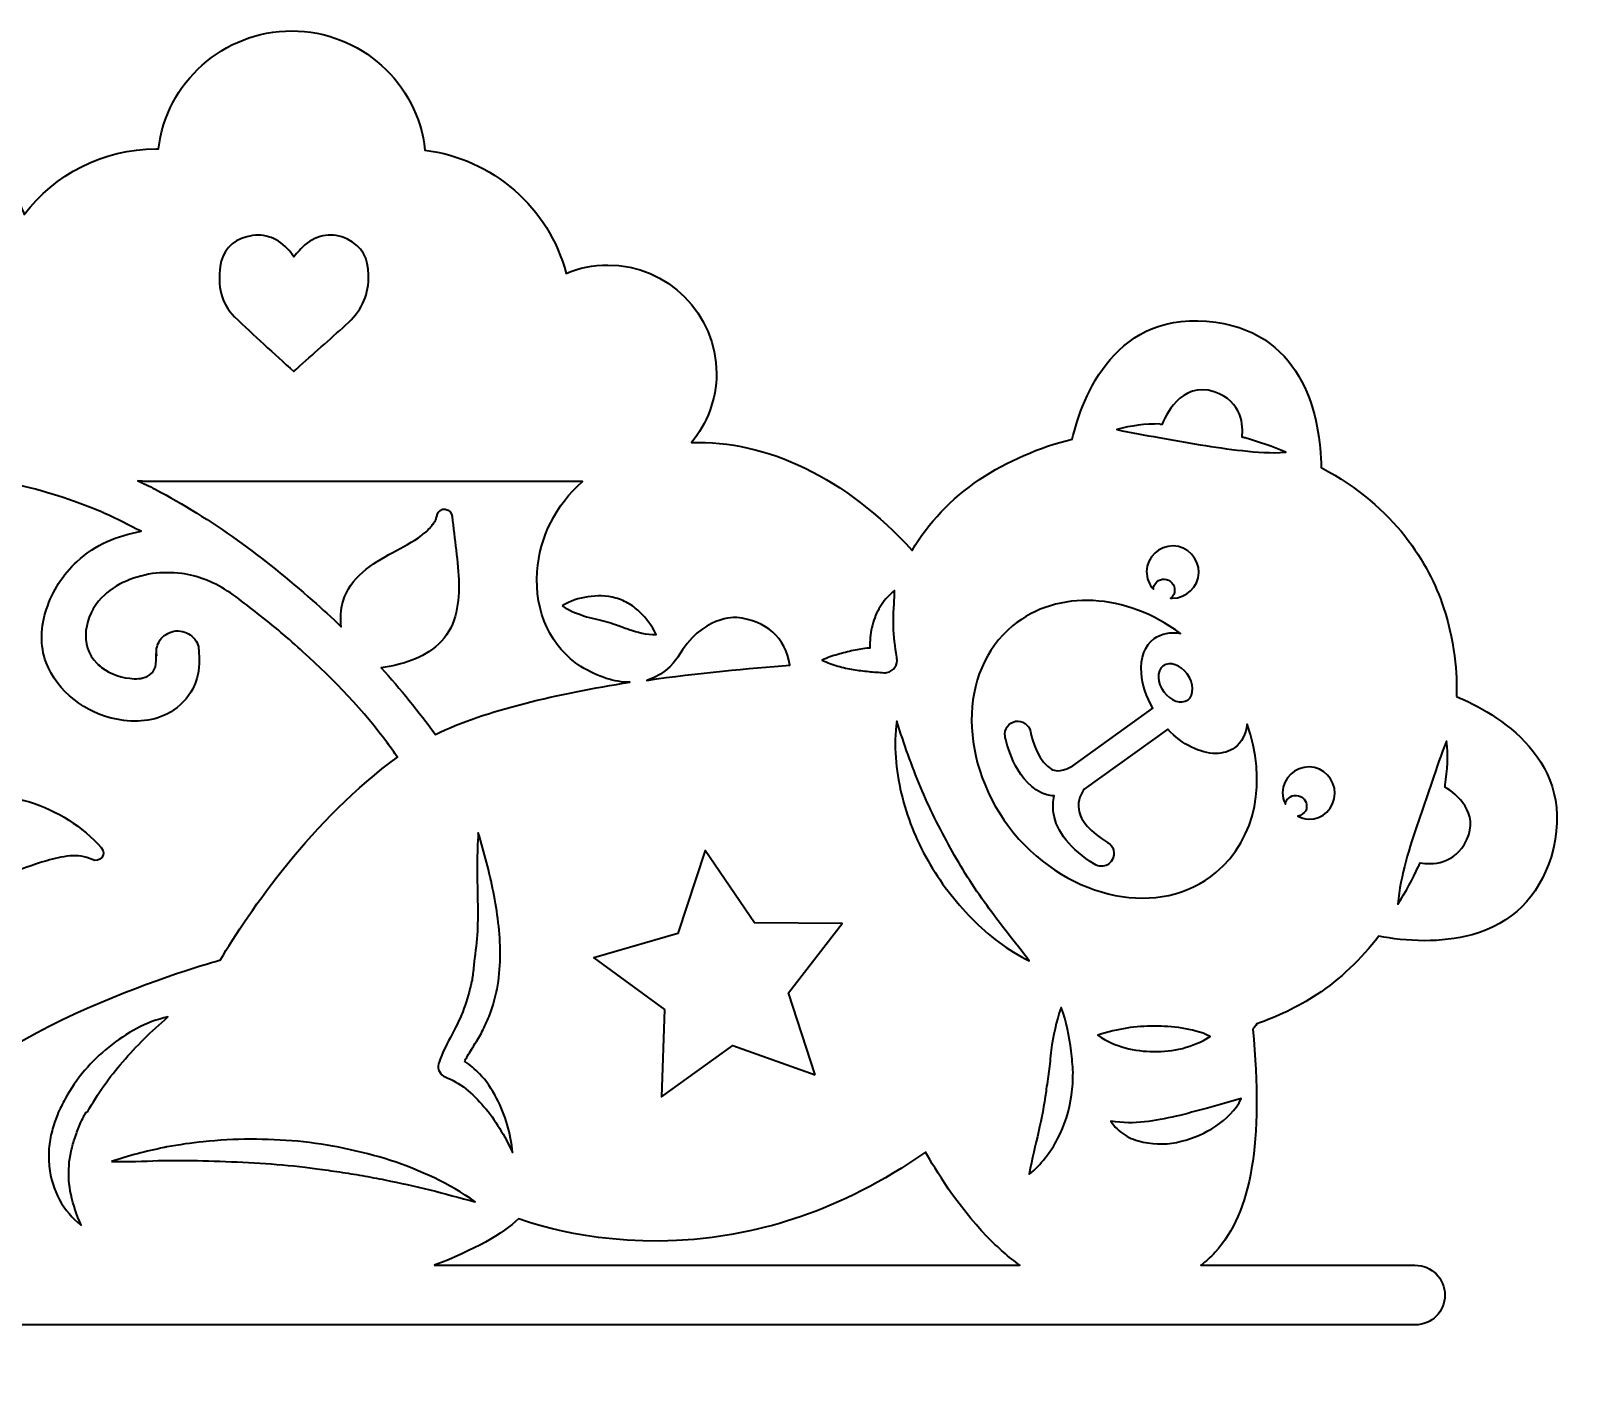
# Model space of a CAD drawing. Header units: millimetres. Extents: x 52 to 299, y 49 to 324.
# Drawn here: x 161.9 to 299.3, y 202.7 to 324 of the extents above; entities that cross this region are included whole.
import ezdxf

# ---------------------------------------------------------------- set-up
doc = ezdxf.new("R2010")
doc.units = ezdxf.units.MM
doc.header["$MEASUREMENT"] = 0
doc.layers.add('Layer 1', color=7, linetype='Continuous', lineweight=0)

# ---------------------------------------------------------------- blocks, each defined once
blk = doc.blocks.new('Block_0')
at = {"layer": 'Layer 1', "color": 18, "lineweight": 35, "true_color": 0x000000}
for points, knots in [([(288.36, 264.87), (288.43, 266.1), (288.4, 269.2), (287.2, 272.84), (285.93, 276.65), (282.96, 281.69), (276.37, 285.19), (276.3, 289.56), (274.92, 296.97), (267.02, 298.1), (258.13, 299.4), (255.16, 291.43), (254.28, 287.73), (251.32, 286.98), (248.53, 285.79), (246.06, 284.13), (243.52, 282.43), (241.51, 280.28), (240.07, 277.85), (234.21, 284.3), (227.12, 287.66), (220.49, 287.41), (221.86, 289.07), (222.71, 291.22), (222.71, 293.55), (222.71, 298.87), (218.37, 303.18), (213.08, 303.18), (211.77, 303.18), (210.5, 302.93), (209.37, 302.44), (207.86, 308.26), (202.85, 312.63), (196.85, 313.37), (196.22, 319.33), (191.14, 323.96), (185.03, 323.96), (178.93, 323.96), (173.88, 319.37), (173.21, 313.48), (173.14, 313.48), (173.04, 313.48), (173, 313.48), (168.24, 313.48), (163.97, 311.22), (161.29, 307.66), (161.11, 308.12), (160.94, 308.54), (160.73, 308.96), (159.91, 310.44), (158.68, 311.64), (157.27, 312.53), (155.96, 313.37), (154.38, 313.94), (152.79, 313.94), (150.88, 313.94), (149.15, 313.09), (147.74, 311.89), (147.25, 311.5), (146.83, 311.08), (146.47, 310.59), (146.3, 311.47), (145.98, 312.28), (145.52, 313.06), (144.6, 314.57), (143.16, 315.56), (141.5, 316.16), (140.44, 316.55), (139.28, 316.76), (138.15, 316.94), (137.55, 317.01), (137.09, 316.51), (137.41, 315.95), (137.48, 315.84), (137.51, 315.7), (137.58, 315.6), (137.58, 315.56), (137.58, 315.56), (137.62, 315.56), (137.62, 315.56), (137.62, 315.52), (137.65, 315.52), (137.69, 315.45), (137.72, 315.42), (137.72, 315.35), (137.8, 315.1), (137.9, 314.85), (137.97, 314.64), (138.08, 314.22), (138.18, 313.76), (138.25, 313.34), (138.25, 313.34), (138.25, 313.3), (138.25, 313.3), (138.25, 313.23), (138.25, 313.23), (138.29, 313.16), (138.29, 313.06), (138.32, 312.95), (138.32, 312.84), (138.36, 312.63), (138.39, 312.42), (138.39, 312.17), (138.43, 311.75), (138.47, 311.33), (138.54, 310.9), (138.64, 310.2), (138.82, 309.46), (139.24, 308.86), (139.77, 308.08), (140.55, 307.59), (141.43, 307.27), (142.42, 306.88), (143.47, 306.74), (144.57, 306.67), (143.58, 303.42), (144.29, 299.76), (145.84, 296.79), (145.84, 296.76), (145.87, 296.76), (145.87, 296.72), (143.33, 297.57), (140.76, 298.34), (138.18, 299.01), (136.07, 299.58), (133.95, 300.07), (131.76, 300.46), (129.86, 300.81), (127.95, 301.06), (126.01, 301.13), (123.51, 301.2), (120.93, 300.95), (118.46, 300.53), (115.96, 300.14), (113.49, 299.47), (111.16, 298.52), (109.29, 297.78), (107.49, 296.9), (105.76, 295.84), (105.9, 296.33), (106.01, 296.79), (106.05, 297.32), (106.12, 299.19), (104.99, 300.78), (103.72, 302.05), (102.8, 302.97), (101.81, 303.74), (100.79, 304.52), (100.4, 304.8), (99.73, 304.41), (99.77, 303.92), (99.98, 301.52), (99.27, 299.16), (99.59, 296.72), (99.62, 296.51), (99.66, 296.26), (99.7, 296.05), (97.9, 296.19), (96.06, 296.05), (94.37, 295.56), (92.85, 295.13), (91.58, 294.36), (90.24, 293.51), (89.96, 293.33), (89.71, 293.19), (89.43, 293.05), (89.39, 293.05), (89.36, 293.02), (89.36, 293.02), (89.29, 292.98), (89.22, 292.95), (89.18, 292.95), (89.04, 292.88), (88.9, 292.88), (88.72, 292.84), (88.12, 292.77), (88.12, 291.89), (88.55, 291.61), (89.68, 290.97), (90.95, 290.62), (92.22, 290.34), (93.8, 289.98), (95.43, 289.77), (97.01, 289.77), (97.72, 289.77), (98.39, 289.84), (99.1, 289.95), (98.81, 289.56), (98.5, 289.24), (98.21, 288.82), (96.41, 286.42), (95, 283.63), (94.23, 280.74), (93.56, 278.27), (93.45, 275.73), (93.73, 273.23), (93.1, 273.23), (92.46, 273.05), (91.83, 272.84), (90.03, 272.13), (88.58, 270.79), (87.17, 269.49), (86.47, 268.82), (85.76, 268.11), (85.02, 267.51), (84.7, 267.23), (84.77, 266.63), (85.16, 266.45), (88.19, 265.08), (92.96, 263.67), (95.6, 266.17), (96.52, 264.09), (97.75, 262.15), (99.24, 260.49), (99.62, 260.03), (100.08, 259.64), (100.54, 259.22), (99.48, 259.29), (98.46, 259.26), (97.4, 259.15), (92.46, 258.59), (87.35, 256.68), (83.71, 253.19), (83.26, 252.73), (82.8, 252.27), (82.37, 251.74), (80.47, 253.33), (77.75, 254.6), (75.28, 253.93), (72.71, 253.22), (71.33, 250.68), (70.45, 248.36), (69.53, 245.89), (69.29, 243.1), (69.96, 240.52), (70.24, 239.4), (70.7, 238.27), (71.4, 237.31), (71.05, 234.7), (71.12, 231.99), (71.26, 229.31), (70.66, 230.54), (70.2, 231.88), (69.78, 233.19), (69.36, 234.49), (69.14, 235.87), (68.51, 237.1), (67.59, 238.9), (66.04, 240.31), (64.21, 241.09), (62.37, 241.86), (60.29, 241.83), (58.49, 240.91), (56.13, 239.64), (54.72, 237.1), (53.94, 234.6), (53.34, 232.66), (53.02, 230.58), (52.88, 228.56), (52.74, 226.66), (52.7, 224.79), (53.06, 222.92), (53.55, 219.89), (54.93, 217.13), (56.83, 214.74), (60.4, 210.29), (65.65, 207.43), (70.94, 205.46), (73.06, 204.65), (75.25, 204.01), (77.43, 203.48), (78.25, 203.27), (79.16, 202.99), (80.05, 202.88), (74.82, 195.19), (74.01, 185.28), (76.09, 176.35), (76.27, 175.72), (76.41, 175.08), (76.59, 174.45), (72.35, 169.05), (74.22, 161.25), (76.76, 155.5), (76.91, 155.19), (77.05, 154.83), (77.22, 154.52), (76.06, 154.23), (74.97, 153.81), (73.87, 153.35), (71.26, 152.26), (68.69, 150.78), (66.82, 148.59), (64.91, 146.33), (63.68, 143.09), (64.45, 140.16), (64.49, 140.02), (64.52, 139.88), (64.59, 139.77), (64.31, 139.95), (63.99, 140.05), (63.68, 140.19), (60.75, 141.36), (56.83, 140.79), (54.61, 138.5), (52, 135.85), (51.82, 131.2), (54.79, 128.69), (56.27, 127.42), (58.14, 126.75), (60.11, 127), (62.09, 127.28), (63.75, 128.69), (64.14, 130.7), (64.24, 131.27), (64.31, 131.87), (64.28, 132.4), (64.21, 133.39), (63.46, 134.34), (62.37, 134.3), (61.42, 134.23), (60.43, 133.49), (60.47, 132.4), (60.5, 132.12), (60.47, 131.87), (60.47, 131.59), (60.43, 131.52), (60.43, 131.41), (60.4, 131.34), (60.4, 131.3), (60.36, 131.27), (60.36, 131.23), (60.29, 131.16), (60.29, 131.06), (60.22, 131.02), (60.18, 130.99), (60.15, 130.95), (60.15, 130.95), (60.15, 130.95), (60.15, 130.95), (60.11, 130.92), (60.04, 130.85), (59.97, 130.85), (59.9, 130.77), (59.87, 130.77), (59.83, 130.74), (59.8, 130.74), (59.73, 130.7), (59.65, 130.7), (59.58, 130.67), (58.63, 130.35), (57.36, 131.27), (56.87, 131.94), (56.9, 131.87), (56.97, 131.76), (57.01, 131.69), (56.37, 132.54), (56.2, 133.67), (56.55, 134.66), (57.08, 136.1), (58.42, 136.6), (59.8, 136.88), (61.81, 137.27), (63.96, 136.07), (65.09, 134.44), (65.05, 134.51), (64.98, 134.58), (64.95, 134.66), (66.04, 133.14), (66.68, 131.44), (67.1, 129.65), (67.42, 128.38), (67.63, 127.07), (67.8, 125.77), (67.98, 124.25), (68.16, 122.73), (68.3, 121.21), (66.82, 121.78), (65.23, 122.03), (63.61, 121.67), (61.42, 121.18), (59.58, 119.73), (57.96, 118.22), (56.9, 117.23), (55.92, 116.17), (54.89, 115.18), (54.54, 114.83), (54.68, 114.16), (55.17, 114.05), (57.93, 113.45), (60.82, 113.14), (63.57, 113.45), (65.62, 113.74), (67.8, 114.37), (69.14, 116.06), (69.18, 116.1), (69.22, 116.13), (69.22, 116.13), (70.63, 112.47), (73.55, 109.4), (76.87, 107.17), (74.97, 107.03), (73.17, 106.26), (71.51, 104.85), (67.84, 101.67), (65.48, 97.58), (65.86, 92.57), (66.43, 85.62), (67.38, 78.74), (68.19, 71.75), (69, 71.79), (69.67, 71.83), (70.34, 71.83), (75.99, 71.97), (81.67, 72), (87.31, 72.21), (90.52, 72.35), (93.35, 73.27), (95.78, 74.97), (95.04, 72.32), (94.79, 69.53), (95.07, 66.85), (93.49, 67.59), (91.51, 67.77), (89.85, 67.77), (88.79, 67.77), (87.7, 67.7), (86.61, 67.66), (85.9, 67.63), (85.73, 66.82), (86.25, 66.39), (87.77, 65.3), (89.15, 64.03), (90.7, 62.97), (90.95, 62.79), (91.19, 62.65), (91.4, 62.51), (90.84, 62.34), (90.28, 62.16), (89.75, 61.91), (88.12, 61.1), (86.96, 59.73), (85.83, 58.38), (85.02, 57.47), (84.14, 56.55), (83.22, 55.74), (82.87, 55.46), (83.04, 54.68), (83.5, 54.61), (85.3, 54.33), (87.14, 54.01), (88.94, 53.69), (90.28, 53.48), (91.62, 53.27), (92.99, 53.3), (93.98, 53.34), (95.04, 53.52), (95.85, 54.12), (96.7, 54.72), (97.23, 55.67), (97.54, 56.69), (97.72, 57.29), (97.83, 57.89), (97.86, 58.49), (98.6, 57.33), (99.45, 56.23), (100.37, 55.24), (101.92, 53.59), (103.75, 52.11), (105.76, 51.05), (107.81, 49.99), (110.1, 49.32), (112.43, 49.46), (115.04, 49.6), (117.44, 50.66), (119.42, 52.35), (121.21, 53.9), (122.56, 55.99), (123.37, 58.24), (124.67, 56.94), (126.4, 56.06), (127.92, 55.03), (128.9, 54.36), (129.82, 53.66), (130.6, 52.78), (130.99, 52.32), (131.73, 52.7), (131.76, 53.27), (131.8, 55.88), (131.66, 58.6), (130.92, 61.14), (130.53, 62.44), (129.89, 63.78), (129.01, 64.81), (129.54, 64.84), (130.1, 64.95), (130.67, 65.19), (132.79, 66.04), (134.13, 68.05), (135.11, 69.99), (135.68, 71.05), (136.17, 72.18), (136.74, 73.24), (136.95, 73.62), (136.67, 74.29), (136.14, 74.26), (134.51, 74.08), (133.07, 73.31), (131.48, 72.95), (130.56, 72.78), (129.58, 72.64), (128.62, 72.5), (126.68, 72.21), (124.53, 71.79), (123.05, 70.41), (122.77, 70.13), (122.56, 69.85), (122.34, 69.53), (121.71, 70.56), (120.93, 71.44), (120.02, 72.14), (118.75, 73.13), (117.44, 73.84), (115.82, 73.98), (113.24, 74.22), (110.63, 72.5), (109.26, 70.45), (109.04, 70.13), (108.83, 69.74), (108.76, 69.36), (108.62, 68.69), (108.9, 67.98), (109.43, 67.56), (109.96, 67.13), (110.74, 67.06), (111.34, 67.35), (112.04, 67.7), (112.43, 68.4), (112.92, 68.97), (113.49, 69.6), (114.3, 70.1), (115.15, 70.17), (115.82, 70.2), (116.45, 69.92), (117.02, 69.57), (118.5, 68.62), (119.52, 67.06), (120.02, 65.37), (120.93, 62.09), (119.87, 58.31), (117.55, 55.81), (116.24, 54.4), (114.44, 53.41), (112.54, 53.23), (110.35, 53.02), (108.2, 53.9), (106.33, 55.1), (104.7, 56.16), (103.29, 57.47), (102.09, 58.98), (100.97, 60.43), (99.8, 62.23), (99.34, 64.03), (99.06, 64.84), (98.88, 65.72), (98.78, 66.57), (98.14, 71.72), (99.87, 77.19), (103.05, 81.28), (104.6, 83.29), (106.4, 85.09), (108.44, 86.61), (111.02, 88.58), (113.88, 90.13), (116.91, 91.26), (116.66, 91.16), (116.35, 89.78), (116.28, 89.5), (116.1, 88.79), (115.99, 88.05), (115.99, 87.31), (116.03, 84.74), (117.26, 81.88), (119.66, 80.75), (121.81, 79.76), (124.53, 80.15), (126.4, 81.56), (127.53, 82.37), (128.52, 83.47), (128.8, 84.88), (128.98, 85.69), (128.98, 86.57), (128.66, 87.42), (128.27, 88.48), (127.6, 89.25), (126.65, 89.89), (125.84, 90.45), (124.5, 90.06), (124.07, 89.22), (123.72, 88.58), (123.75, 87.81), (124.18, 87.21), (124.57, 86.64), (125.34, 86.36), (124.99, 85.51), (124.14, 83.43), (120.83, 83.61), (120.02, 85.58), (119.2, 87.59), (120.02, 89.78), (121.46, 91.26), (122.27, 92.07), (123.47, 92.92), (124.64, 93.13), (126.05, 93.42), (127.49, 93.63), (128.9, 93.8), (134.2, 94.51), (139.56, 94.9), (144.89, 94.69), (146.05, 94.62), (147.21, 94.54), (148.34, 94.4), (148.41, 94.4), (148.48, 94.37), (148.52, 94.37), (148.59, 94.37), (148.66, 94.33), (148.73, 94.33), (148.73, 94.33), (148.73, 78.28), (148.73, 78.28), (148.73, 76.8), (149.9, 75.64), (151.38, 75.64), (152.86, 75.64), (154.02, 76.8), (154.02, 78.28), (154.02, 78.28), (154.02, 209.09), (154.02, 209.09), (154.02, 209.09), (284.69, 209.09), (284.69, 209.09), (286.17, 209.09), (287.34, 210.26), (287.34, 211.74), (287.34, 213.22), (286.17, 214.38), (284.69, 214.38), (284.69, 214.38), (265.68, 214.38), (265.68, 214.38), (266.14, 214.74), (266.56, 215.09), (266.95, 215.55), (270.19, 219.07), (271.25, 225.35), (270.3, 235.34), (270.37, 235.41), (270.55, 235.59), (270.65, 235.83), (272.45, 236.43), (274.25, 237.28), (275.98, 238.41), (278.06, 239.78), (279.89, 241.55), (281.48, 243.59), (282.65, 243.38), (284.02, 243.2), (285.54, 243.2), (286.91, 243.2), (288.36, 243.35), (289.77, 243.73), (293.3, 244.72), (295.63, 247.05), (296.76, 250.61), (299.33, 259.26), (291.82, 263.42), (288.36, 264.87)], [0, 0, 0, 0, 1, 1, 1, 2, 2, 2, 3, 3, 3, 4, 4, 4, 5, 5, 5, 6, 6, 6, 7, 7, 7, 8, 8, 8, 9, 9, 9, 10, 10, 10, 11, 11, 11, 12, 12, 12, 13, 13, 13, 14, 14, 14, 15, 15, 15, 16, 16, 16, 17, 17, 17, 18, 18, 18, 19, 19, 19, 20, 20, 20, 21, 21, 21, 22, 22, 22, 23, 23, 23, 24, 24, 24, 25, 25, 25, 26, 26, 26, 27, 27, 27, 28, 28, 28, 29, 29, 29, 30, 30, 30, 31, 31, 31, 32, 32, 32, 33, 33, 33, 34, 34, 34, 35, 35, 35, 36, 36, 36, 37, 37, 37, 38, 38, 38, 39, 39, 39, 40, 40, 40, 41, 41, 41, 42, 42, 42, 43, 43, 43, 44, 44, 44, 45, 45, 45, 46, 46, 46, 47, 47, 47, 48, 48, 48, 49, 49, 49, 50, 50, 50, 51, 51, 51, 52, 52, 52, 53, 53, 53, 54, 54, 54, 55, 55, 55, 56, 56, 56, 57, 57, 57, 58, 58, 58, 59, 59, 59, 60, 60, 60, 61, 61, 61, 62, 62, 62, 63, 63, 63, 64, 64, 64, 65, 65, 65, 66, 66, 66, 67, 67, 67, 68, 68, 68, 69, 69, 69, 70, 70, 70, 71, 71, 71, 72, 72, 72, 73, 73, 73, 74, 74, 74, 75, 75, 75, 76, 76, 76, 77, 77, 77, 78, 78, 78, 79, 79, 79, 80, 80, 80, 81, 81, 81, 82, 82, 82, 83, 83, 83, 84, 84, 84, 85, 85, 85, 86, 86, 86, 87, 87, 87, 88, 88, 88, 89, 89, 89, 90, 90, 90, 91, 91, 91, 92, 92, 92, 93, 93, 93, 94, 94, 94, 95, 95, 95, 96, 96, 96, 97, 97, 97, 98, 98, 98, 99, 99, 99, 100, 100, 100, 101, 101, 101, 102, 102, 102, 103, 103, 103, 104, 104, 104, 105, 105, 105, 106, 106, 106, 107, 107, 107, 108, 108, 108, 109, 109, 109, 110, 110, 110, 111, 111, 111, 112, 112, 112, 113, 113, 113, 114, 114, 114, 115, 115, 115, 116, 116, 116, 117, 117, 117, 118, 118, 118, 119, 119, 119, 120, 120, 120, 121, 121, 121, 122, 122, 122, 123, 123, 123, 124, 124, 124, 125, 125, 125, 126, 126, 126, 127, 127, 127, 128, 128, 128, 129, 129, 129, 130, 130, 130, 131, 131, 131, 132, 132, 132, 133, 133, 133, 134, 134, 134, 135, 135, 135, 136, 136, 136, 137, 137, 137, 138, 138, 138, 139, 139, 139, 140, 140, 140, 141, 141, 141, 142, 142, 142, 143, 143, 143, 144, 144, 144, 145, 145, 145, 146, 146, 146, 147, 147, 147, 148, 148, 148, 149, 149, 149, 150, 150, 150, 151, 151, 151, 152, 152, 152, 153, 153, 153, 154, 154, 154, 155, 155, 155, 156, 156, 156, 157, 157, 157, 158, 158, 158, 159, 159, 159, 160, 160, 160, 161, 161, 161, 162, 162, 162, 163, 163, 163, 164, 164, 164, 165, 165, 165, 166, 166, 166, 167, 167, 167, 168, 168, 168, 169, 169, 169, 170, 170, 170, 171, 171, 171, 172, 172, 172, 173, 173, 173, 174, 174, 174, 175, 175, 175, 176, 176, 176, 177, 177, 177, 178, 178, 178, 179, 179, 179, 180, 180, 180, 181, 181, 181, 182, 182, 182, 183, 183, 183, 184, 184, 184, 185, 185, 185, 186, 186, 186, 187, 187, 187, 188, 188, 188, 189, 189, 189, 190, 190, 190, 191, 191, 191, 192, 192, 192, 193, 193, 193, 194, 194, 194, 195, 195, 195, 196, 196, 196, 197, 197, 197, 198, 198, 198, 199, 199, 199, 200, 200, 200, 201, 201, 201, 202, 202, 202, 203, 203, 203, 204, 204, 204, 205, 205, 205, 206, 206, 206, 207, 207, 207, 208, 208, 208, 209, 209, 209, 210, 210, 210, 211, 211, 211, 212, 212, 212, 213, 213, 213, 214, 214, 214, 215, 215, 215, 216, 216, 216, 217, 217, 217, 218, 218, 218, 219, 219, 219, 220, 220, 220, 221, 221, 221, 222, 222, 222, 223, 223, 223, 224, 224, 224, 225, 225, 225, 226, 226, 226, 226]), ([(181.05, 305.68), (182.42, 306.07), (183.62, 305.68), (184.64, 304.62), (184.86, 304.41), (185.03, 304.17), (185.21, 303.92), (185.56, 304.31), (185.84, 304.66), (186.2, 304.98), (187.36, 305.89), (188.63, 306.11), (189.97, 305.47), (191.28, 304.87), (191.84, 303.74), (191.84, 302.3), (191.88, 300.64), (191.28, 299.23), (190.08, 298.1), (188.67, 296.79), (187.18, 295.52), (185.74, 294.22), (185.56, 294.04), (185.38, 293.9), (185.21, 293.72), (183.44, 295.35), (181.65, 296.93), (179.95, 298.59), (178.72, 299.79), (178.44, 301.38), (178.68, 303.04), (178.86, 304.41), (179.7, 305.33), (181.05, 305.68)], [0, 0, 0, 0, 1, 1, 1, 2, 2, 2, 3, 3, 3, 4, 4, 4, 5, 5, 5, 6, 6, 6, 7, 7, 7, 8, 8, 8, 9, 9, 9, 10, 10, 10, 11, 11, 11, 11]), ([(262.22, 289), (262.47, 289.63), (263.91, 292.91), (266.88, 291.92), (269.42, 291.08), (269.45, 288.85), (269.35, 287.9), (269.45, 287.87), (269.52, 287.83), (269.63, 287.83), (270.86, 287.48), (272.03, 287.06), (273.23, 286.56), (271.92, 286.46), (270.65, 286.56), (269.38, 286.7), (268.11, 286.84), (266.88, 287.02), (265.64, 287.23), (265.64, 287.23), (261.97, 287.87), (261.97, 287.87), (260.74, 288.08), (259.5, 288.29), (258.23, 288.57), (259.5, 288.93), (260.77, 289.07), (262.04, 289.07), (262.11, 289), (262.18, 289), (262.22, 289)], [0, 0, 0, 0, 1, 1, 1, 2, 2, 2, 3, 3, 3, 4, 4, 4, 5, 5, 5, 6, 6, 6, 7, 7, 7, 8, 8, 8, 9, 9, 9, 10, 10, 10, 10]), ([(155.72, 236.93), (155.93, 237.14), (156, 237.42), (155.89, 237.7), (155.82, 237.98), (155.57, 238.2), (155.29, 238.2), (155.29, 238.2), (147.99, 239.25), (147.99, 239.25), (147.99, 239.25), (144.96, 245.39), (144.96, 245.39), (145.87, 245.82), (146.79, 246.31), (147.64, 246.87), (149.08, 247.86), (150.39, 249.06), (151.48, 250.44), (151.87, 249.94), (152.33, 249.52), (152.86, 249.17), (153.71, 248.6), (154.73, 248.36), (155.75, 248.36), (158.36, 248.29), (160.83, 249.59), (163.3, 250.3), (164.57, 250.68), (166.09, 251), (167.32, 250.4), (167.99, 250.05), (168.66, 250.9), (168.13, 251.46), (164.82, 255.16), (159.07, 257.28), (154.27, 255.38), (154.16, 255.31), (154.06, 255.31), (153.99, 255.23), (154.3, 256.29), (154.48, 257.32), (154.59, 258.44), (154.69, 260), (154.52, 261.66), (153.99, 263.1), (153.18, 265.29), (151.38, 266.95), (149.19, 267.69), (147.5, 268.25), (144.22, 268.85), (142.77, 267.51), (142.13, 266.91), (141.99, 265.85), (142.45, 265.11), (142.91, 264.37), (143.93, 264.05), (144.74, 264.37), (145.49, 264.34), (146.19, 264.3), (146.93, 264.3), (147.39, 264.16), (147.85, 264.05), (148.31, 263.91), (149.22, 263.63), (149.93, 262.85), (150.32, 261.97), (150.85, 260.81), (150.81, 259.61), (150.81, 258.34), (150.81, 255.62), (148.94, 252.8), (146.97, 251.07), (144.99, 249.31), (142.45, 248.18), (139.84, 247.76), (136.88, 247.26), (133.67, 247.69), (131.23, 249.45), (128.9, 251.14), (127.6, 253.93), (126.89, 256.72), (125.94, 260.67), (126.08, 264.87), (127.39, 268.75), (128.06, 270.76), (129.01, 272.66), (130.21, 274.39), (131.44, 276.19), (133.03, 277.42), (134.51, 278.91), (134.58, 278.98), (134.66, 279.01), (134.73, 279.08), (135.85, 279.89), (137.02, 280.67), (138.25, 281.31), (138.85, 281.62), (139.52, 281.94), (140.12, 282.22), (140.26, 282.29), (140.79, 282.5), (140.23, 282.29), (140.41, 282.36), (140.55, 282.43), (140.72, 282.47), (141.04, 282.61), (141.39, 282.75), (141.71, 282.86), (143.02, 283.32), (144.32, 283.67), (145.7, 283.99), (146.37, 284.13), (147, 284.23), (147.67, 284.34), (147.71, 284.34), (147.74, 284.34), (147.74, 284.34), (147.78, 284.34), (147.78, 284.34), (147.81, 284.34), (147.85, 284.34), (147.88, 284.34), (147.92, 284.37), (147.88, 284.37), (147.88, 284.37), (147.85, 284.37), (147.99, 284.41), (148.13, 284.41), (148.27, 284.44), (148.63, 284.48), (148.98, 284.52), (149.33, 284.55), (150.71, 284.66), (152.05, 284.69), (153.42, 284.66), (154.13, 284.62), (154.8, 284.59), (155.5, 284.52), (155.86, 284.48), (156.17, 284.44), (156.53, 284.41), (156.7, 284.37), (156.88, 284.37), (157.02, 284.34), (157.09, 284.34), (157.16, 284.3), (157.2, 284.3), (158.57, 284.13), (159.91, 283.85), (161.29, 283.53), (162.63, 283.21), (163.94, 282.82), (165.24, 282.36), (165.91, 282.15), (166.55, 281.9), (167.18, 281.66), (167.46, 281.55), (167.78, 281.41), (168.06, 281.31), (168.2, 281.23), (168.35, 281.2), (168.45, 281.13), (169.54, 280.63), (170.6, 280.07), (171.66, 279.54), (169.58, 279.19), (167.57, 278.34), (165.98, 276.86), (164.71, 275.7), (163.79, 274.25), (163.27, 272.63), (162.77, 271.14), (162.67, 269.38), (163.23, 267.9), (164.22, 265.29), (166.79, 263.38), (169.51, 262.85), (171.13, 262.54), (172.86, 262.64), (174.27, 263.49), (175.08, 263.98), (175.82, 264.72), (176.25, 265.57), (176.85, 266.77), (176.92, 268.01), (176.74, 269.31), (176.67, 269.73), (176.25, 270.23), (175.86, 270.44), (175.47, 270.69), (174.84, 270.79), (174.38, 270.62), (173.92, 270.44), (173.46, 270.19), (173.25, 269.73), (173.04, 269.35), (172.97, 268.92), (173.04, 268.5), (173.04, 268.57), (173, 268.6), (173, 268.68), (173, 267.83), (173.07, 267.09), (172.19, 266.66), (171.73, 266.42), (171.17, 266.42), (170.64, 266.49), (169.62, 266.59), (168.63, 267.02), (167.85, 267.69), (167.92, 267.65), (167.99, 267.58), (168.06, 267.55), (166.19, 268.92), (166.48, 271.67), (167.89, 273.33), (169.12, 274.81), (170.81, 275.45), (172.68, 275.8), (173.53, 275.87), (174.38, 275.87), (175.26, 275.8), (175.97, 275.7), (176.64, 275.52), (177.31, 275.27), (177.38, 275.24), (177.45, 275.2), (177.48, 275.2), (177.66, 275.13), (177.84, 275.03), (178.01, 274.96), (179.46, 274.32), (180.76, 273.19), (182, 272.24), (183.41, 271.14), (184.75, 270.02), (186.05, 268.82), (188.81, 266.31), (191.42, 263.63), (193.6, 260.6), (193.57, 260.63), (193.53, 260.7), (193.5, 260.74), (193.82, 260.35), (194.1, 259.89), (194.42, 259.5), (186.9, 254.07), (181.22, 245.75), (178.68, 241.48), (177.62, 241.19), (157.41, 235.51), (151.31, 226.06), (151.31, 226.06), (150.35, 231.7), (150.35, 231.7), (150.35, 231.7), (155.72, 236.93), (155.72, 236.93)], [0, 0, 0, 0, 1, 1, 1, 2, 2, 2, 3, 3, 3, 4, 4, 4, 5, 5, 5, 6, 6, 6, 7, 7, 7, 8, 8, 8, 9, 9, 9, 10, 10, 10, 11, 11, 11, 12, 12, 12, 13, 13, 13, 14, 14, 14, 15, 15, 15, 16, 16, 16, 17, 17, 17, 18, 18, 18, 19, 19, 19, 20, 20, 20, 21, 21, 21, 22, 22, 22, 23, 23, 23, 24, 24, 24, 25, 25, 25, 26, 26, 26, 27, 27, 27, 28, 28, 28, 29, 29, 29, 30, 30, 30, 31, 31, 31, 32, 32, 32, 33, 33, 33, 34, 34, 34, 35, 35, 35, 36, 36, 36, 37, 37, 37, 38, 38, 38, 39, 39, 39, 40, 40, 40, 41, 41, 41, 42, 42, 42, 43, 43, 43, 44, 44, 44, 45, 45, 45, 46, 46, 46, 47, 47, 47, 48, 48, 48, 49, 49, 49, 50, 50, 50, 51, 51, 51, 52, 52, 52, 53, 53, 53, 54, 54, 54, 55, 55, 55, 56, 56, 56, 57, 57, 57, 58, 58, 58, 59, 59, 59, 60, 60, 60, 61, 61, 61, 62, 62, 62, 63, 63, 63, 64, 64, 64, 65, 65, 65, 66, 66, 66, 67, 67, 67, 68, 68, 68, 69, 69, 69, 70, 70, 70, 71, 71, 71, 72, 72, 72, 73, 73, 73, 74, 74, 74, 75, 75, 75, 76, 76, 76, 77, 77, 77, 78, 78, 78, 79, 79, 79, 80, 80, 80, 81, 81, 81, 82, 82, 82, 83, 83, 83, 84, 84, 84, 85, 85, 85, 86, 86, 86, 86]), ([(206.8, 275.94), (206.55, 272.38), (208.07, 269.17), (210.68, 267.55), (212.23, 266.59), (213.68, 266.14), (215.02, 266.14), (208.67, 265.15), (202.25, 263.67), (197.77, 261.51), (196.29, 263.56), (194.66, 265.54), (192.97, 267.41), (194.8, 267.69), (196.67, 268.25), (198.05, 269.52), (199.53, 270.9), (199.88, 272.91), (199.85, 274.85), (199.81, 276.86), (199.46, 278.87), (199.25, 280.85), (199.21, 281.16), (199.04, 281.45), (198.65, 281.52), (198.33, 281.55), (198.01, 281.34), (197.94, 281.02), (197.91, 280.92), (197.87, 280.81), (197.84, 280.71), (197.84, 280.67), (197.84, 280.67), (197.84, 280.67), (197.84, 280.67), (197.84, 280.67), (197.84, 280.63), (197.8, 280.56), (197.77, 280.53), (197.77, 280.49), (197.7, 280.39), (197.66, 280.32), (197.59, 280.21), (197.56, 280.18), (197.56, 280.14), (197.52, 280.14), (197.52, 280.11), (197.45, 280.07), (197.45, 280.04), (197.31, 279.86), (197.17, 279.72), (197.03, 279.58), (196.96, 279.51), (196.89, 279.44), (196.81, 279.4), (196.74, 279.36), (196.74, 279.33), (196.67, 279.29), (196.67, 279.29), (196.64, 279.29), (196.64, 279.26), (196.6, 279.22), (196.57, 279.22), (196.57, 279.19), (195.76, 278.59), (194.87, 278.13), (193.99, 277.67), (192.16, 276.65), (190.22, 275.45), (189.58, 273.33), (189.34, 272.56), (189.34, 271.82), (189.41, 271.07), (188.59, 271.89), (187.71, 272.66), (186.87, 273.4), (182.6, 277.18), (177.94, 280.63), (172.9, 283.28), (172.4, 283.56), (171.87, 283.77), (171.38, 284.02), (171.87, 283.95), (172.4, 283.95), (172.9, 283.95), (172.9, 283.95), (210.82, 283.95), (210.82, 283.95), (208.46, 281.87), (207.01, 279.05), (206.8, 275.94)], [0, 0, 0, 0, 1, 1, 1, 2, 2, 2, 3, 3, 3, 4, 4, 4, 5, 5, 5, 6, 6, 6, 7, 7, 7, 8, 8, 8, 9, 9, 9, 10, 10, 10, 11, 11, 11, 12, 12, 12, 13, 13, 13, 14, 14, 14, 15, 15, 15, 16, 16, 16, 17, 17, 17, 18, 18, 18, 19, 19, 19, 20, 20, 20, 21, 21, 21, 22, 22, 22, 23, 23, 23, 24, 24, 24, 25, 25, 25, 26, 26, 26, 27, 27, 27, 28, 28, 28, 29, 29, 29, 30, 30, 30, 30]), ([(263.28, 273.93), (263.49, 274.39), (263.31, 274.96), (262.82, 275.2), (262.36, 275.41), (261.8, 275.24), (261.55, 274.74), (261.48, 274.64), (261.48, 274.5), (261.48, 274.39), (261.09, 274.81), (260.88, 275.38), (260.88, 275.98), (260.91, 277.25), (261.97, 278.27), (263.24, 278.24), (264.51, 278.2), (265.54, 277.14), (265.5, 275.87), (265.47, 274.6), (264.41, 273.58), (263.14, 273.61), (263.07, 273.61), (263.03, 273.61), (263, 273.61), (263.14, 273.68), (263.21, 273.79), (263.28, 273.93)], [0, 0, 0, 0, 1, 1, 1, 2, 2, 2, 3, 3, 3, 4, 4, 4, 5, 5, 5, 6, 6, 6, 7, 7, 7, 8, 8, 8, 9, 9, 9, 9]), ([(209.02, 272.91), (209.76, 273.4), (210.5, 273.61), (211.31, 273.72), (212.09, 273.86), (212.94, 273.86), (213.78, 273.61), (214.21, 273.51), (214.59, 273.3), (214.98, 273.09), (215.34, 272.87), (215.69, 272.59), (215.94, 272.34), (216.5, 271.78), (216.99, 271.18), (217.35, 270.37), (216.46, 270.37), (215.69, 270.58), (214.98, 270.83), (214.63, 270.93), (214.31, 271.07), (214, 271.18), (213.68, 271.29), (213.4, 271.39), (213.11, 271.46), (212.55, 271.64), (211.88, 271.78), (211.17, 271.96), (210.5, 272.2), (209.76, 272.42), (209.02, 272.91)], [0, 0, 0, 0, 1, 1, 1, 2, 2, 2, 3, 3, 3, 4, 4, 4, 5, 5, 5, 6, 6, 6, 7, 7, 7, 8, 8, 8, 9, 9, 9, 10, 10, 10, 10]), ([(238.72, 268.36), (238.72, 268.36), (238.72, 268.29), (238.72, 268.29), (238.83, 267.69), (238.44, 267.12), (237.84, 267.02), (237.77, 266.98), (237.67, 266.98), (237.6, 266.98), (237.14, 267.02), (236.68, 267.05), (236.22, 267.09), (235.76, 267.16), (235.3, 267.19), (234.84, 267.26), (234.39, 267.33), (233.93, 267.44), (233.47, 267.58), (233.01, 267.72), (232.55, 267.86), (232.09, 268.11), (232.55, 268.32), (233.01, 268.5), (233.47, 268.6), (233.93, 268.75), (234.39, 268.85), (234.84, 268.96), (235.3, 269.03), (235.76, 269.13), (236.22, 269.17), (236.26, 269.17), (236.29, 269.17), (236.33, 269.17), (236.33, 269.35), (236.33, 269.49), (236.33, 269.66), (236.33, 270.26), (236.43, 270.86), (236.61, 271.43), (236.78, 271.99), (237.03, 272.56), (237.35, 273.01), (237.67, 273.51), (238.05, 273.93), (238.51, 274.28), (238.51, 273.68), (238.48, 273.12), (238.44, 272.63), (238.41, 272.1), (238.41, 271.6), (238.41, 271.14), (238.44, 270.19), (238.55, 269.31), (238.72, 268.36)], [0, 0, 0, 0, 1, 1, 1, 2, 2, 2, 3, 3, 3, 4, 4, 4, 5, 5, 5, 6, 6, 6, 7, 7, 7, 8, 8, 8, 9, 9, 9, 10, 10, 10, 11, 11, 11, 12, 12, 12, 13, 13, 13, 14, 14, 14, 15, 15, 15, 16, 16, 16, 17, 17, 17, 18, 18, 18, 18]), ([(248.99, 271.14), (253.01, 274.46), (259.08, 274.04), (263.88, 270.47), (263, 270.65), (262.18, 270.47), (261.55, 270.02), (260.74, 269.42), (260.31, 268.32), (260.42, 266.95), (260.49, 265.92), (260.84, 264.87), (261.44, 263.84), (261.44, 263.84), (254.32, 258.73), (254.32, 258.73), (254.32, 258.73), (254.14, 258.62), (254.14, 258.62), (253.15, 258.09), (252.66, 258.34), (252.48, 258.41), (251.35, 258.94), (250.68, 261.06), (250.58, 261.76), (250.44, 262.36), (249.87, 262.78), (249.24, 262.68), (248.64, 262.54), (248.21, 261.97), (248.32, 261.34), (248.39, 260.95), (249.13, 257.49), (251.5, 256.36), (251.81, 256.19), (252.2, 256.08), (252.66, 256.05), (252.59, 255.59), (252.55, 255.13), (252.62, 254.56), (252.87, 252.84), (254.11, 251.32), (256.26, 249.98), (256.43, 249.87), (256.65, 249.8), (256.86, 249.8), (257.25, 249.8), (257.6, 249.98), (257.81, 250.37), (258.13, 250.9), (257.99, 251.6), (257.42, 251.92), (255.91, 252.84), (255.02, 253.82), (254.85, 254.85), (254.71, 255.66), (255.13, 256.36), (255.34, 256.65), (255.34, 256.65), (262.75, 261.97), (262.75, 261.97), (264.05, 260.6), (265.64, 259.82), (267.02, 259.82), (267.62, 259.82), (268.22, 260), (268.68, 260.31), (269.31, 260.81), (269.7, 261.55), (269.8, 262.43), (271.57, 257.46), (270.65, 252.27), (267.02, 249.24), (262.11, 245.15), (254.07, 246.77), (249.06, 252.77), (244.16, 258.9), (244.09, 267.09), (248.99, 271.14)], [0, 0, 0, 0, 1, 1, 1, 2, 2, 2, 3, 3, 3, 4, 4, 4, 5, 5, 5, 6, 6, 6, 7, 7, 7, 8, 8, 8, 9, 9, 9, 10, 10, 10, 11, 11, 11, 12, 12, 12, 13, 13, 13, 14, 14, 14, 15, 15, 15, 16, 16, 16, 17, 17, 17, 18, 18, 18, 19, 19, 19, 20, 20, 20, 21, 21, 21, 22, 22, 22, 23, 23, 23, 24, 24, 24, 25, 25, 25, 26, 26, 26, 26]), ([(224.51, 271.89), (227.19, 271.57), (228.78, 270.16), (229.23, 267.65), (225.6, 267.37), (221.12, 266.98), (216.54, 266.31), (218.37, 266.88), (219.22, 268.29), (219.29, 268.36), (221.37, 272.1), (224.47, 271.89), (224.51, 271.89)], [0, 0, 0, 0, 1, 1, 1, 2, 2, 2, 3, 3, 3, 4, 4, 4, 4]), ([(264.55, 264.58), (263.95, 264.16), (263, 264.48), (262.4, 265.29), (261.8, 266.1), (261.76, 267.12), (262.33, 267.58), (262.93, 268.01), (263.88, 267.69), (264.48, 266.88), (265.08, 266.03), (265.11, 265.01), (264.55, 264.58)], [0, 0, 0, 0, 1, 1, 1, 2, 2, 2, 3, 3, 3, 4, 4, 4, 4]), ([(246.7, 246.34), (247.86, 244.69), (249.17, 243.1), (250.47, 241.41), (248.57, 242.32), (246.84, 243.66), (245.36, 245.18), (243.88, 246.7), (242.53, 248.43), (241.48, 250.3), (240.42, 252.17), (239.61, 254.18), (239.11, 256.29), (238.62, 258.37), (238.41, 260.53), (238.72, 262.68), (239.36, 260.63), (240.03, 258.73), (240.81, 256.86), (241.58, 254.99), (242.5, 253.19), (243.49, 251.42), (244.4, 249.7), (245.5, 247.97), (246.7, 246.34)], [0, 0, 0, 0, 1, 1, 1, 2, 2, 2, 3, 3, 3, 4, 4, 4, 5, 5, 5, 6, 6, 6, 7, 7, 7, 8, 8, 8, 8]), ([(285.01, 249.8), (284.48, 248.64), (283.88, 247.54), (283.17, 246.45), (283.28, 247.76), (283.56, 248.99), (283.88, 250.23), (284.2, 251.46), (284.59, 252.66), (285.01, 253.82), (285.01, 253.82), (286.21, 257.35), (286.21, 257.35), (286.6, 258.52), (287.02, 259.72), (287.48, 260.91), (287.66, 259.64), (287.55, 258.34), (287.37, 257.03), (287.37, 256.96), (287.34, 256.89), (287.34, 256.86), (288.4, 256.19), (290.41, 254.53), (289.28, 252.17), (288.22, 249.91), (286.17, 249.94), (285.15, 250.12), (285.12, 250.05), (285.08, 249.94), (285.01, 249.8)], [0, 0, 0, 0, 1, 1, 1, 2, 2, 2, 3, 3, 3, 4, 4, 4, 5, 5, 5, 6, 6, 6, 7, 7, 7, 8, 8, 8, 9, 9, 9, 10, 10, 10, 10]), ([(275.24, 254), (274.88, 254), (274.57, 254.11), (274.28, 254.25), (274.57, 254.32), (274.85, 254.49), (274.99, 254.74), (275.2, 255.2), (275.03, 255.76), (274.53, 256.01), (274.07, 256.22), (273.47, 256.05), (273.26, 255.55), (273.23, 255.48), (273.19, 255.38), (273.19, 255.31), (273.01, 255.62), (272.94, 256.01), (272.94, 256.36), (272.98, 257.63), (274.04, 258.66), (275.31, 258.62), (276.58, 258.59), (277.6, 257.53), (277.57, 256.26), (277.57, 254.95), (276.51, 253.93), (275.24, 254)], [0, 0, 0, 0, 1, 1, 1, 2, 2, 2, 3, 3, 3, 4, 4, 4, 5, 5, 5, 6, 6, 6, 7, 7, 7, 8, 8, 8, 9, 9, 9, 9]), ([(201.51, 247.37), (201.47, 249.17), (201.44, 250.93), (201.58, 252.77), (202.07, 251.04), (202.57, 249.31), (202.92, 247.51), (203.27, 245.75), (203.52, 243.91), (203.52, 242.04), (203.52, 241.12), (203.45, 240.17), (203.31, 239.25), (203.13, 238.34), (202.92, 237.35), (202.53, 236.47), (202.35, 236.01), (202.14, 235.59), (201.93, 235.16), (201.72, 234.74), (201.47, 234.35), (201.22, 233.96), (201.01, 233.57), (200.77, 233.22), (200.55, 232.83), (200.48, 232.73), (200.41, 232.62), (200.38, 232.48), (200.87, 232.16), (201.29, 231.77), (201.68, 231.39), (202.28, 230.75), (202.81, 230.01), (203.2, 229.23), (203.59, 228.49), (203.91, 227.68), (204.15, 226.87), (204.4, 226.06), (204.54, 225.25), (204.61, 224.4), (204.26, 225.14), (203.91, 225.88), (203.45, 226.55), (203.02, 227.26), (202.6, 227.89), (202.07, 228.46), (201.58, 229.06), (201.05, 229.62), (200.48, 230.05), (199.88, 230.5), (199.28, 230.86), (198.65, 231.1), (198.16, 231.28), (197.94, 231.81), (198.05, 232.27), (198.05, 232.27), (198.08, 232.34), (198.08, 232.34), (198.37, 233.29), (198.86, 234.14), (199.25, 234.91), (199.67, 235.69), (200.02, 236.43), (200.31, 237.17), (200.59, 237.95), (200.8, 238.72), (200.98, 239.54), (201.05, 239.75), (201.05, 239.92), (201.08, 240.14), (201.12, 240.35), (201.15, 240.56), (201.15, 240.74), (201.15, 240.74), (201.22, 241.37), (201.22, 241.37), (201.22, 241.37), (201.29, 242.01), (201.29, 242.01), (201.58, 243.84), (201.54, 245.6), (201.51, 247.37)], [0, 0, 0, 0, 1, 1, 1, 2, 2, 2, 3, 3, 3, 4, 4, 4, 5, 5, 5, 6, 6, 6, 7, 7, 7, 8, 8, 8, 9, 9, 9, 10, 10, 10, 11, 11, 11, 12, 12, 12, 13, 13, 13, 14, 14, 14, 15, 15, 15, 16, 16, 16, 17, 17, 17, 18, 18, 18, 19, 19, 19, 20, 20, 20, 21, 21, 21, 22, 22, 22, 23, 23, 23, 24, 24, 24, 25, 25, 25, 26, 26, 26, 27, 27, 27, 27]), ([(231.46, 231.28), (231.46, 231.28), (224.15, 233.89), (224.15, 233.89), (224.15, 233.89), (217.84, 229.34), (217.84, 229.34), (217.84, 229.34), (218.09, 237.1), (218.09, 237.1), (218.09, 237.1), (211.84, 241.69), (211.84, 241.69), (211.84, 241.69), (219.29, 243.84), (219.29, 243.84), (219.29, 243.84), (221.72, 251.21), (221.72, 251.21), (221.72, 251.21), (226.1, 244.79), (226.1, 244.79), (226.1, 244.79), (233.86, 244.72), (233.86, 244.72), (233.86, 244.72), (229.09, 238.58), (229.09, 238.58), (229.09, 238.58), (231.46, 231.28), (231.46, 231.28)], [0, 0, 0, 0, 1, 1, 1, 2, 2, 2, 3, 3, 3, 4, 4, 4, 5, 5, 5, 6, 6, 6, 7, 7, 7, 8, 8, 8, 9, 9, 9, 10, 10, 10, 10]), ([(166.55, 227.54), (166.48, 227.37), (166.33, 227.15), (166.26, 226.94), (166.26, 226.94), (166.02, 226.34), (166.02, 226.34), (165.95, 226.17), (165.88, 225.95), (165.81, 225.74), (165.63, 225.35), (165.59, 224.93), (165.45, 224.51), (165.45, 224.51), (165.35, 223.87), (165.35, 223.87), (165.28, 223.66), (165.28, 223.45), (165.28, 223.24), (165.21, 222.39), (165.24, 221.51), (165.45, 220.63), (165.63, 219.75), (165.95, 218.86), (166.33, 217.95), (165.56, 218.55), (164.89, 219.32), (164.43, 220.2), (163.94, 221.12), (163.62, 222.11), (163.51, 223.17), (163.44, 223.7), (163.48, 224.23), (163.48, 224.75), (163.55, 225.25), (163.58, 225.81), (163.76, 226.31), (163.83, 226.55), (163.87, 226.8), (163.97, 227.05), (163.97, 227.05), (164.25, 227.75), (164.25, 227.75), (164.32, 228), (164.46, 228.25), (164.57, 228.46), (164.68, 228.71), (164.78, 228.95), (164.92, 229.16), (165.91, 230.96), (167.25, 232.52), (168.8, 233.75), (170.36, 235.02), (172.12, 236.01), (174.03, 236.43), (173.32, 235.76), (172.58, 235.16), (171.94, 234.49), (171.27, 233.82), (170.64, 233.15), (170.04, 232.45), (168.84, 231.07), (167.78, 229.59), (166.93, 228.04), (166.72, 227.97), (166.62, 227.75), (166.55, 227.54)], [0, 0, 0, 0, 1, 1, 1, 2, 2, 2, 3, 3, 3, 4, 4, 4, 5, 5, 5, 6, 6, 6, 7, 7, 7, 8, 8, 8, 9, 9, 9, 10, 10, 10, 11, 11, 11, 12, 12, 12, 13, 13, 13, 14, 14, 14, 15, 15, 15, 16, 16, 16, 17, 17, 17, 18, 18, 18, 19, 19, 19, 20, 20, 20, 21, 21, 21, 22, 22, 22, 22]), ([(254.35, 231.49), (254.35, 231.18), (254.32, 230.82), (254.32, 230.5), (254.28, 230.15), (254.25, 229.83), (254.21, 229.48), (254.04, 228.14), (253.61, 226.8), (252.98, 225.6), (252.34, 224.4), (251.53, 223.34), (250.47, 222.46), (250.68, 223.84), (251.04, 225.04), (251.28, 226.24), (251.57, 227.44), (251.78, 228.6), (251.95, 229.8), (252.02, 230.4), (252.13, 231), (252.2, 231.6), (252.27, 231.88), (252.27, 232.2), (252.31, 232.52), (252.34, 232.83), (252.38, 233.15), (252.41, 233.47), (252.59, 234.74), (252.84, 236.01), (253.29, 237.28), (253.79, 236.01), (254, 234.7), (254.18, 233.4), (254.25, 233.08), (254.25, 232.76), (254.28, 232.45), (254.32, 232.16), (254.35, 231.81), (254.35, 231.49)], [0, 0, 0, 0, 1, 1, 1, 2, 2, 2, 3, 3, 3, 4, 4, 4, 5, 5, 5, 6, 6, 6, 7, 7, 7, 8, 8, 8, 9, 9, 9, 10, 10, 10, 11, 11, 11, 12, 12, 12, 13, 13, 13, 13]), ([(259.12, 235.44), (259.93, 235.55), (260.74, 235.62), (261.55, 235.62), (262.36, 235.62), (263.17, 235.55), (264.02, 235.44), (264.83, 235.3), (265.68, 235.13), (266.52, 234.7), (265.71, 234.17), (264.94, 233.89), (264.05, 233.64), (263.24, 233.43), (262.36, 233.36), (261.51, 233.36), (260.67, 233.36), (259.82, 233.47), (258.97, 233.68), (258.16, 233.93), (257.32, 234.24), (256.54, 234.81), (257.49, 235.13), (258.3, 235.3), (259.12, 235.44)], [0, 0, 0, 0, 1, 1, 1, 2, 2, 2, 3, 3, 3, 4, 4, 4, 5, 5, 5, 6, 6, 6, 7, 7, 7, 8, 8, 8, 8]), ([(260.56, 225.32), (260, 225.46), (259.43, 225.64), (258.94, 225.95), (258.44, 226.27), (258.02, 226.66), (257.7, 227.19), (258.83, 226.98), (259.75, 227.01), (260.7, 227.12), (261.62, 227.22), (262.54, 227.4), (263.49, 227.61), (264.41, 227.82), (265.32, 228.11), (266.28, 228.32), (266.28, 228.32), (267.72, 228.74), (267.72, 228.74), (267.72, 228.74), (269.28, 229.2), (269.28, 229.2), (268.78, 228.14), (267.93, 227.37), (267.02, 226.73), (266.1, 226.13), (265.08, 225.67), (263.95, 225.39), (262.85, 225.11), (261.73, 225.07), (260.56, 225.32)], [0, 0, 0, 0, 1, 1, 1, 2, 2, 2, 3, 3, 3, 4, 4, 4, 5, 5, 5, 6, 6, 6, 7, 7, 7, 8, 8, 8, 9, 9, 9, 10, 10, 10, 10]), ([(169.02, 223.59), (170.53, 224.12), (172.12, 224.51), (173.67, 224.83), (173.78, 224.86), (173.85, 224.86), (173.95, 224.9), (175.01, 225.07), (176.11, 225.25), (177.17, 225.35), (179.95, 225.64), (182.77, 225.64), (185.56, 225.39), (186.94, 225.25), (188.35, 225.04), (189.72, 224.75), (191.1, 224.47), (192.48, 224.12), (193.78, 223.7), (196.46, 222.81), (199, 221.65), (201.29, 220.03), (199.92, 220.38), (198.61, 220.73), (197.27, 221.09), (195.93, 221.4), (194.63, 221.69), (193.29, 221.97), (192.62, 222.11), (191.95, 222.21), (191.28, 222.36), (190.61, 222.46), (189.94, 222.57), (189.27, 222.67), (188.59, 222.78), (187.92, 222.85), (187.25, 222.96), (187.25, 222.96), (186.23, 223.1), (186.23, 223.1), (186.23, 223.1), (185.21, 223.2), (185.21, 223.2), (182.53, 223.48), (179.85, 223.59), (177.13, 223.66), (175.93, 223.7), (174.7, 223.7), (173.46, 223.7), (173.39, 223.7), (173.28, 223.7), (173.18, 223.7), (171.91, 223.59), (170.46, 223.59), (169.02, 223.59)], [0, 0, 0, 0, 1, 1, 1, 2, 2, 2, 3, 3, 3, 4, 4, 4, 5, 5, 5, 6, 6, 6, 7, 7, 7, 8, 8, 8, 9, 9, 9, 10, 10, 10, 11, 11, 11, 12, 12, 12, 13, 13, 13, 14, 14, 14, 15, 15, 15, 16, 16, 16, 17, 17, 17, 18, 18, 18, 18]), ([(197.66, 214.38), (201.12, 215.69), (203.83, 217.21), (205.14, 218.51), (205.92, 218.23), (212.16, 215.94), (220.73, 216.68), (226.31, 217.17), (233.64, 219.04), (241.26, 224.44), (242.15, 222.85), (244.02, 219.75), (246.73, 216.92), (247.69, 215.94), (248.67, 215.09), (249.63, 214.38), (249.63, 214.38), (197.66, 214.38), (197.66, 214.38)], [0, 0, 0, 0, 1, 1, 1, 2, 2, 2, 3, 3, 3, 4, 4, 4, 5, 5, 5, 6, 6, 6, 6])]:
    blk.add_open_spline(points, degree=3, knots=knots, dxfattribs=at)

msp = doc.modelspace()

# ---------------------------------------------------------------- block references
at = {"layer": 'Layer 1'}
msp.add_blockref('Block_0', (0, 0), dxfattribs=at)

doc.saveas('drawing.dxf')
